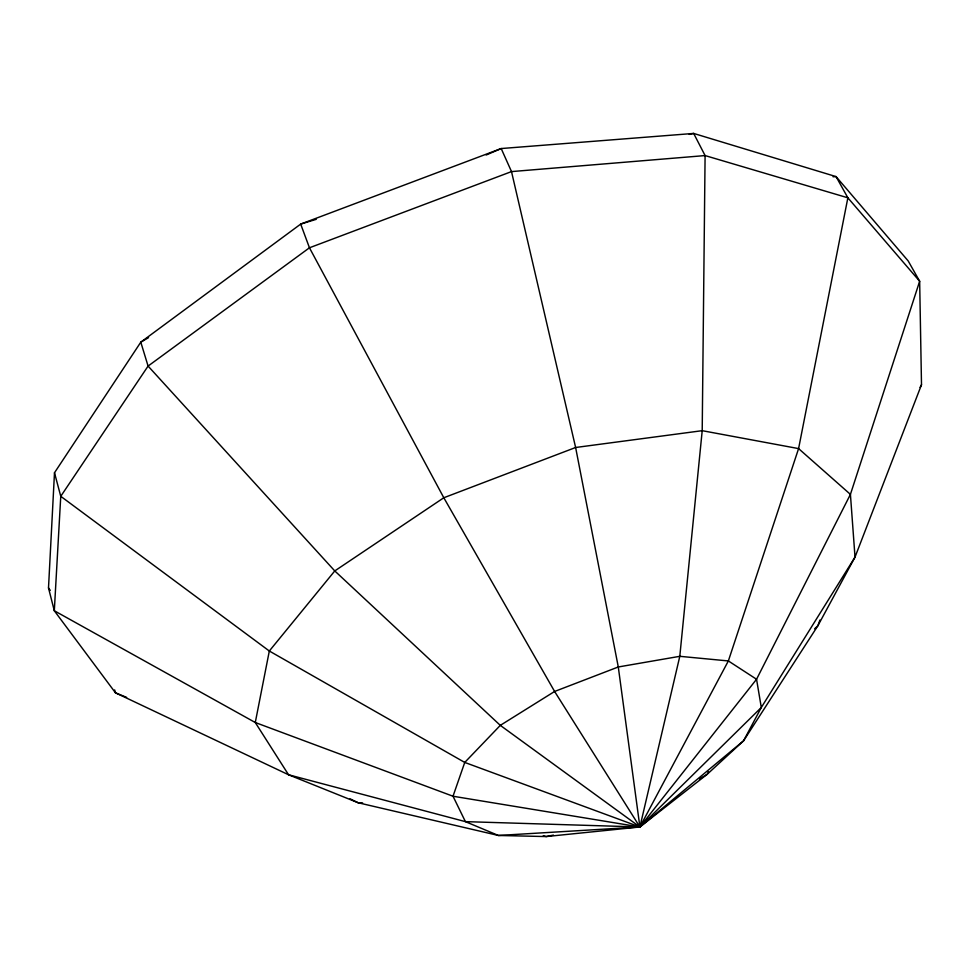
<?xml version="1.0" encoding="UTF-8"?>
<svg xmlns="http://www.w3.org/2000/svg" width="970" height="970" viewBox="0 0 970 970"><rect width="100%" height="100%" fill="white"/><g stroke="black" fill="none" stroke-linecap="round" stroke-linejoin="round"><path stroke-width="1.45" d="M48.5 587.99L54.49 472.754L140.796 342.167L300.688 224.094L501.187 148.543L693.671 133.436L836.067 176.613L908.187 260.942L919.657 281.251L921.5 384.726L855.019 557.107L817.892 625.735L743.566 740.801L707.142 774.339L639.897 826.986L546.134 836.564L498.398 835.473L358.124 802.748L288.539 774.763L115.454 692.81L54.308 610.748L48.5 587.99L50.27 590.403M54.49 472.754L60.758 496.313L54.308 610.748L255.28 722.517L288.539 774.763L465.406 821.638L498.398 835.473L639.897 826.986L679.8 656.314L702.207 430.68L705.093 155.576L693.671 133.436L689.221 134.369M819.917 620.048L817.892 625.735L814.582 628.851M708.476 771.659L707.142 774.339L699.334 778.983M920.093 387.406L921.5 384.726M148.555 337.621L140.796 342.167L148.083 366.078L334.771 570.93L500.302 725.366L639.897 826.986L756.552 679.255L850.423 494.385L919.657 281.251L847.865 197.807L705.093 155.576L511.505 171.593L309.454 247.786L148.083 366.078L60.758 496.313L269.32 651.015L464.751 762.432L639.897 826.986L761.304 707.482L756.552 679.255L728.361 660.946L679.8 656.314L618.29 666.972L554.61 691.464L500.302 725.366L464.751 762.432L453.014 796.237L639.897 826.986L743.566 740.801L761.304 707.482L855.019 557.107L850.423 494.385L798.589 448.601L702.207 430.68L575.622 447.497L443.811 497.755L334.771 570.93L269.32 651.015L255.28 722.517L453.014 796.237L465.406 821.638L639.897 826.986L728.361 660.946L798.589 448.601L847.865 197.807L836.067 176.613L833.048 176.758M316.281 219.317L300.688 224.094L309.454 247.786L443.811 497.755L554.61 691.464L639.897 826.986L642.564 823.494M486.188 155.006L501.187 148.543L511.505 171.593L575.622 447.497L618.29 666.972L639.897 826.986M553.433 835.097L546.134 836.564L543.297 835.643M362.61 802.893L358.124 802.748L350.024 798.795M126.646 697.381L115.454 692.81L114.678 689.912"/></g></svg>
